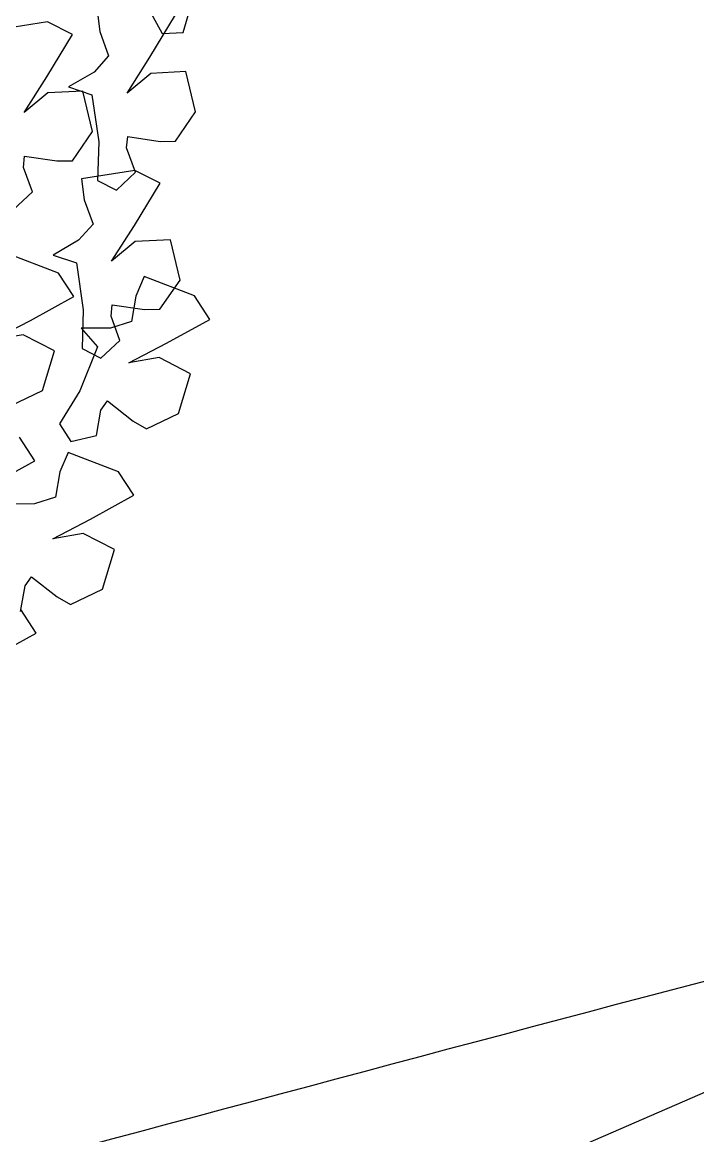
# Model space of a CAD drawing. Header units: millimetres. Extents: x 441061 to 442903, y 4515148 to 4515613.
# Drawn here: x 442606.4013 to 442606.5545, y 4515551.3677 to 4515551.6204 of the extents above; entities that cross this region are included whole.
import ezdxf

# ---------------------------------------------------------------- set-up
doc = ezdxf.new("R2010")
doc.units = ezdxf.units.MM
doc.linetypes.add('CONTINUA', pattern=[0])
doc.layers.add('01_piscinas', color=254, linetype='Continuous')

# ---------------------------------------------------------------- blocks, each defined once
blk = doc.blocks.new('A$C21391103')
at = {"layer": '01_piscinas'}
for p, q in [((166.6324, 93.9677), (166.6658, 93.9056)), ((166.5481, 93.9471), (166.5528, 93.909)), ((166.7039, 93.9076), (166.7177, 93.9531)), ((166.4578, 93.9267), (166.361, 93.9114)), ((166.5034, 93.9035), (166.4578, 93.9267)), ((166.6439, 93.8624), (166.6904, 93.9392)), ((166.4569, 93.8268), (166.5034, 93.9035)), ((166.5528, 93.909), (166.5687, 93.865)), ((166.6658, 93.9056), (166.7039, 93.9076)), ((166.5687, 93.865), (166.5424, 93.8355)), ((166.6025, 93.7975), (166.6439, 93.8624)), ((166.4154, 93.7619), (166.4569, 93.8268)), ((166.5424, 93.8355), (166.4962, 93.8087)), ((166.6453, 93.8332), (166.6025, 93.7975)), ((166.7092, 93.8364), (166.6453, 93.8332)), ((166.7265, 93.7631), (166.7092, 93.8364)), ((166.4962, 93.8087), (166.5386, 93.7944)), ((166.4583, 93.7976), (166.4154, 93.7619)), ((166.5222, 93.8007), (166.4583, 93.7976)), ((166.5394, 93.7275), (166.5222, 93.8007)), ((166.5386, 93.7944), (166.551, 93.7091)), ((166.6901, 93.7101), (166.7265, 93.7631)), ((166.5031, 93.6745), (166.5394, 93.7275)), ((166.551, 93.7091), (166.5489, 93.6387)), ((166.6016, 93.6978), (166.6035, 93.7184)), ((166.6035, 93.7184), (166.6623, 93.7098)), ((166.6623, 93.7098), (166.6901, 93.7101)), ((166.4146, 93.6622), (166.4165, 93.6827)), ((166.4165, 93.6827), (166.4752, 93.6742)), ((166.6176, 93.6538), (166.6016, 93.6978)), ((166.4306, 93.6182), (166.4146, 93.6622)), ((166.4752, 93.6742), (166.5031, 93.6745)), ((166.6167, 93.6571), (166.5199, 93.6417)), ((166.5199, 93.6417), (166.5246, 93.6037)), ((166.5829, 93.6213), (166.6176, 93.6538)), ((166.6623, 93.6339), (166.6167, 93.6571)), ((166.5489, 93.6387), (166.5829, 93.6213)), ((166.6158, 93.5571), (166.6623, 93.6339)), ((166.3959, 93.5857), (166.4306, 93.6182)), ((166.5246, 93.6037), (166.5406, 93.5597)), ((166.5406, 93.5597), (166.5142, 93.5302)), ((166.5743, 93.4922), (166.6158, 93.5571)), ((166.5142, 93.5302), (166.4681, 93.5034)), ((166.6172, 93.5279), (166.5743, 93.4922)), ((166.6811, 93.531), (166.6172, 93.5279)), ((166.6984, 93.4578), (166.6811, 93.531)), ((166.4778, 93.4707), (166.3864, 93.5058)), ((166.4681, 93.5034), (166.5104, 93.4891)), ((166.5104, 93.4891), (166.5229, 93.4038)), ((166.5057, 93.4278), (166.4778, 93.4707)), ((166.6332, 93.4643), (166.6183, 93.429)), ((166.7247, 93.4292), (166.6332, 93.4643)), ((166.662, 93.4048), (166.6984, 93.4578)), ((166.427, 93.3846), (166.5057, 93.4278)), ((166.6183, 93.429), (166.6101, 93.383)), ((166.7526, 93.3864), (166.7247, 93.4292)), ((166.5229, 93.4038), (166.5208, 93.3334)), ((166.5735, 93.3925), (166.5754, 93.4131)), ((166.5754, 93.4131), (166.6341, 93.4045)), ((166.6341, 93.4045), (166.662, 93.4048)), ((166.3587, 93.3491), (166.427, 93.3846)), ((166.6101, 93.383), (166.5725, 93.3706)), ((166.5895, 93.3485), (166.5735, 93.3925)), ((166.6739, 93.3431), (166.7526, 93.3864)), ((166.4137, 93.3586), (166.3587, 93.3491)), ((166.4706, 93.3293), (166.4137, 93.3586)), ((166.5725, 93.3706), (166.5192, 93.3705)), ((166.5192, 93.3705), (166.5487, 93.3369)), ((166.5548, 93.316), (166.5895, 93.3485)), ((166.6056, 93.3077), (166.6739, 93.3431)), ((166.4489, 93.2573), (166.4706, 93.3293)), ((166.5487, 93.3369), (166.5168, 93.2568)), ((166.5208, 93.3334), (166.5548, 93.316)), ((166.6606, 93.3171), (166.6056, 93.3077)), ((166.7175, 93.2879), (166.6606, 93.3171)), ((166.6958, 93.2158), (166.7175, 93.2879)), ((166.3909, 93.2296), (166.4489, 93.2573)), ((166.5168, 93.2568), (166.4798, 93.1969)), ((166.555, 93.2217), (166.5669, 93.2386)), ((166.5669, 93.2386), (166.6135, 93.2018)), ((166.5468, 93.1756), (166.555, 93.2217)), ((166.4798, 93.1969), (166.5006, 93.1648)), ((166.6135, 93.2018), (166.6378, 93.1881)), ((166.6378, 93.1881), (166.6958, 93.2158)), ((166.4349, 93.1298), (166.4071, 93.1726)), ((166.5006, 93.1648), (166.5468, 93.1756)), ((166.4954, 93.1451), (166.4804, 93.1098)), ((166.5869, 93.11), (166.4954, 93.1451)), ((166.3563, 93.0866), (166.4349, 93.1298)), ((166.4804, 93.1098), (166.4723, 93.0637)), ((166.6148, 93.0671), (166.5869, 93.11)), ((166.4723, 93.0637), (166.4347, 93.0514)), ((166.5361, 93.0239), (166.6148, 93.0671)), ((166.4347, 93.0514), (166.3814, 93.0512)), ((166.4678, 92.9884), (166.5361, 93.0239)), ((166.5227, 92.9979), (166.4678, 92.9884)), ((166.5797, 92.9687), (166.5227, 92.9979)), ((166.558, 92.8966), (166.5797, 92.9687)), ((166.4172, 92.9025), (166.4291, 92.9194)), ((166.4291, 92.9194), (166.4757, 92.8826)), ((166.409, 92.8564), (166.4172, 92.9025)), ((166.5, 92.8689), (166.558, 92.8966)), ((166.4757, 92.8826), (166.5, 92.8689)), ((166.4377, 92.8168), (166.4099, 92.8597)), ((166.3591, 92.7736), (166.4377, 92.8168)), ((168.815, 92.4895, 0), (162.6075, 89.7917, 0))]:
    blk.add_line(p, q, dxfattribs=at)
for points in [[(190.3126, 94.6555, 0.016487), (186.4521, 94.3256, 0.014757), (179.0139, 93.2187, 0.006475), (173.2372, 91.9157, 0.008166), (166.0036, 90.06, 0.021654), (156.8841, 86.9453, 0.020322), (148.6004, 83.3147, 0.00713), (143.0416, 80.4542, 0.000222), (142.87, 80.3626), (141.5808, 79.6632), (140.2919, 78.9639, 0.002681), (138.2393, 77.8181), (131.3377, 73.999), (128.7227, 72.556), (120.8084, 68.1886), (115.8655, 65.4489), (102.6963, 58.1499), (102.5823, 58.0861), (113.3642, 40.0897)], [(190.3106, 94.5803, 0.016462), (186.461, 94.2511, 0.014755), (179.0282, 93.145, 0.006474), (173.2547, 91.8428, 0.008165), (166.024, 89.9878, 0.021653), (156.9114, 86.8754, 0.020322), (148.6335, 83.2474, 0.00713), (143.0769, 80.388, 0.000222), (142.9055, 80.2966), (141.6165, 79.5973), (140.3279, 78.8981, 0.002681), (138.276, 77.7527), (131.374, 73.9334), (128.7589, 72.4903), (120.8447, 68.1229), (115.9019, 65.3834), (102.7328, 58.0844), (102.6863, 58.0584), (113.4285, 40.1282)]]:
    blk.add_lwpolyline(points, format="xyb", dxfattribs=at)
at = {"layer": '01_piscinas', "elevation": 0}
blk.add_lwpolyline([(154.4985, 87.7399, -0.004276), (156.2913, 88.4581, -0.021688), (165.5583, 91.6224, -0.003659), (168.815, 92.4895)], format="xyb", dxfattribs=at)

msp = doc.modelspace()

# ---------------------------------------------------------------- block references
at = {"layer": '01_piscinas', "color": 6, "linetype": 'CONTINUA', "xscale": 0.125, "yscale": 0.125, "zscale": 0.125}
msp.add_blockref('A$C21391103', (442585.59978, 4515539.87964), dxfattribs=at)

doc.saveas('drawing.dxf')
